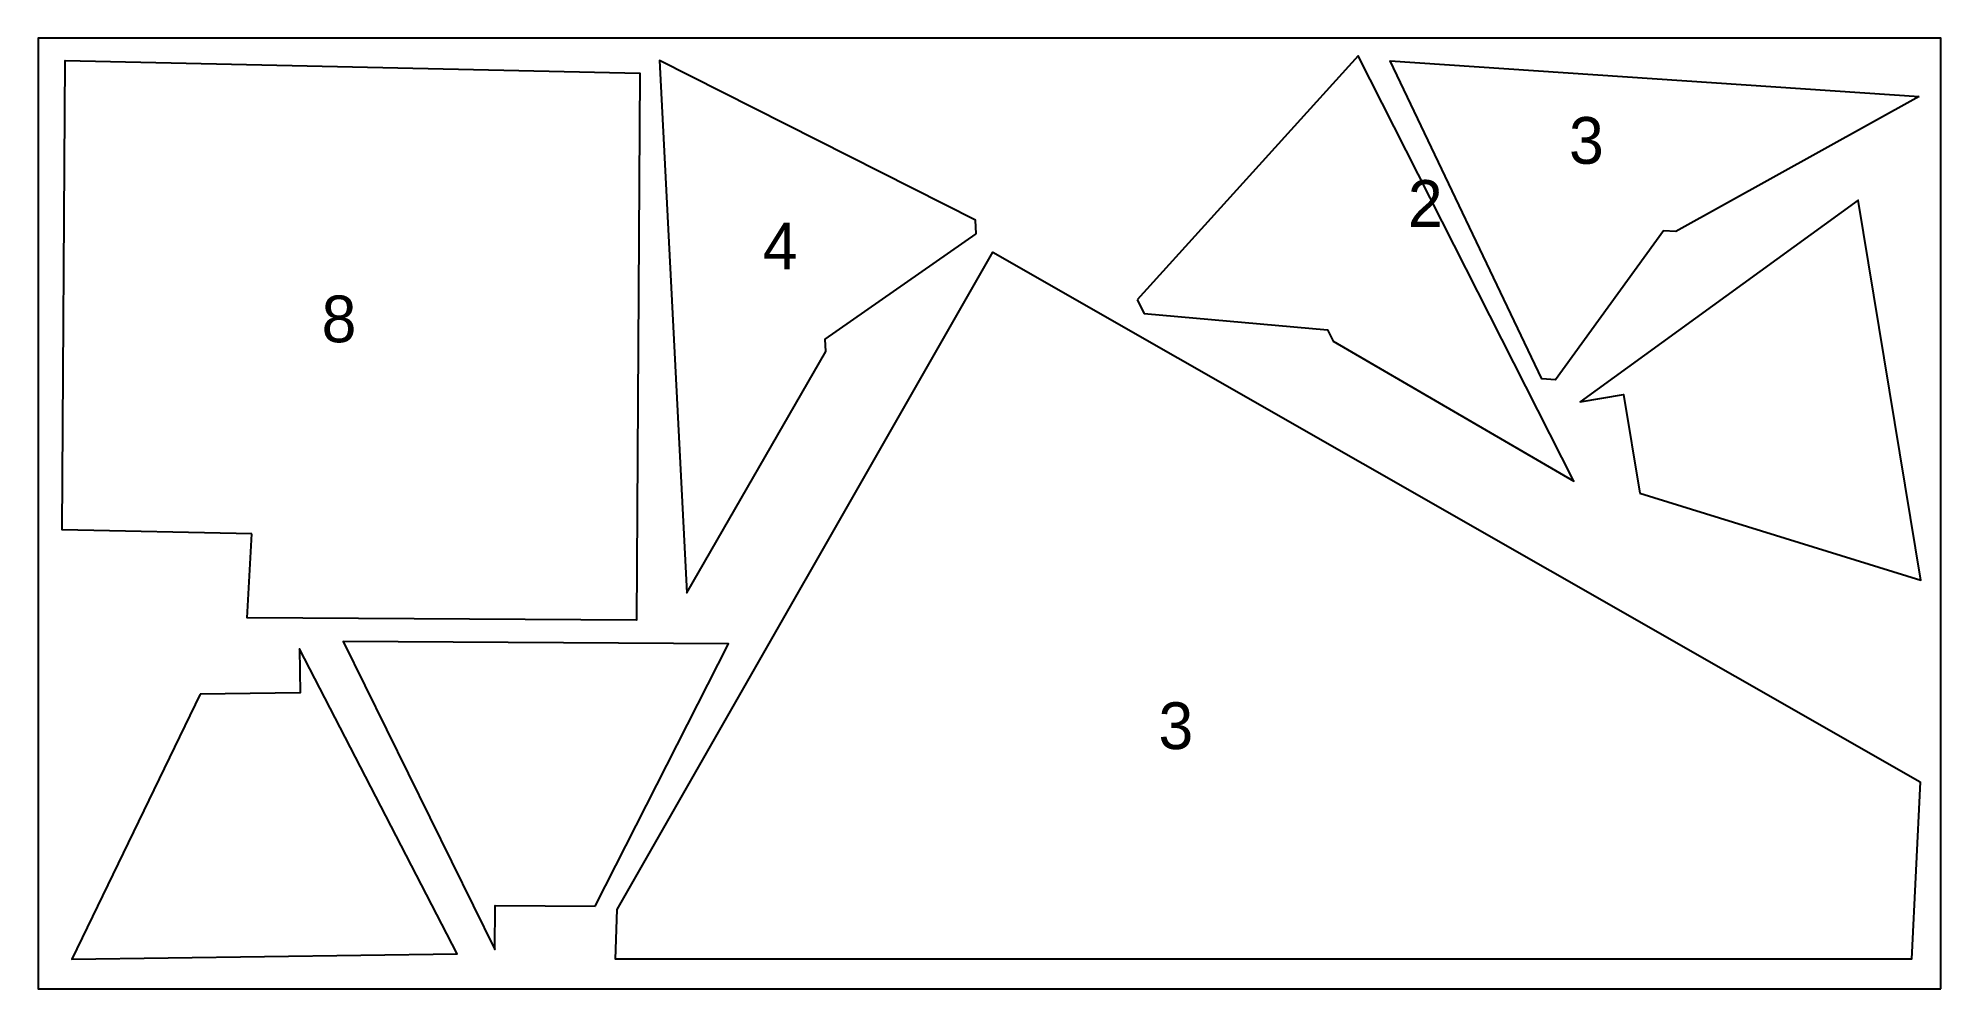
# Model space of a CAD drawing. Header units: millimetres. Extents: x 29926 to 32366, y -67859 to -66639.
import ezdxf

# ---------------------------------------------------------------- set-up
doc = ezdxf.new("R2010")
doc.units = ezdxf.units.MM
doc.layers.add('SOURCE_CURVES', color=7, linetype='Continuous')
doc.layers.add('SOURCE_LABELS', color=5, linetype='Continuous')

msp = doc.modelspace()

# ---------------------------------------------------------------- linework, layer by layer
at = {"layer": 'SOURCE_CURVES'}
for points in [[(32365.7, -67858.6), (32365.7, -66638.6), (29925.7, -66638.6), (29925.7, -67858.6), (32365.7, -67858.6)], [(30200, -67274.9), (29956.7, -67269.5), (29960.3, -66667.4), (30697.2, -66683.7), (30693, -67385.5), (30194, -67382.5), (30200, -67274.9)], [(31128.6, -66889.9), (31127.6, -66872.2), (30722.6, -66667.4), (30757.7, -67350.3), (30936, -67041), (30935.2, -67025), (31128.6, -66889.9)], [(31335.2, -66974.3), (31344.1, -66992), (31579, -67013.1), (31586.3, -67027.4), (31894.8, -67207.1), (31618.3, -66661.4), (31335.2, -66974.3)], [(32337.8, -66713.5), (32025.7, -66886.9), (32009.8, -66885.8), (31871.6, -67077), (31854, -67075.8), (31659.6, -66667.7), (32337.8, -66713.5)], [(31979.5, -67222.6), (32340.1, -67334.3), (32259.7, -66846.8), (31903, -67105.3), (31958.6, -67096.1), (31979.5, -67222.6)], [(32339.3, -67593), (32328.1, -67820.3), (30666.1, -67820.3), (30668.1, -67756.5), (31149.9, -66913.3), (32339.3, -67593)], [(30640, -67752.5), (30811, -67416), (30317, -67412.8), (30511.4, -67808), (30511.8, -67751.6), (30640, -67752.5)], [(30133.5, -67480.4), (29969.2, -67820.2), (30463.2, -67813.6), (30261, -67422.3), (30261.7, -67478.7), (30133.5, -67480.4)]]:
    msp.add_lwpolyline(points, dxfattribs=at)

# ---------------------------------------------------------------- texts
at = {"layer": 'SOURCE_LABELS'}
for s, p in [('3', (31888.8, -66800)), ('2', (31682.2, -66880.9)), ('4', (30855, -66935.4)), ('8', (30289.3, -67029)), ('3', (31362.4, -67550.9))]:
    msp.add_text(s, height=60, dxfattribs=at).set_placement(p)

doc.saveas('drawing.dxf')
